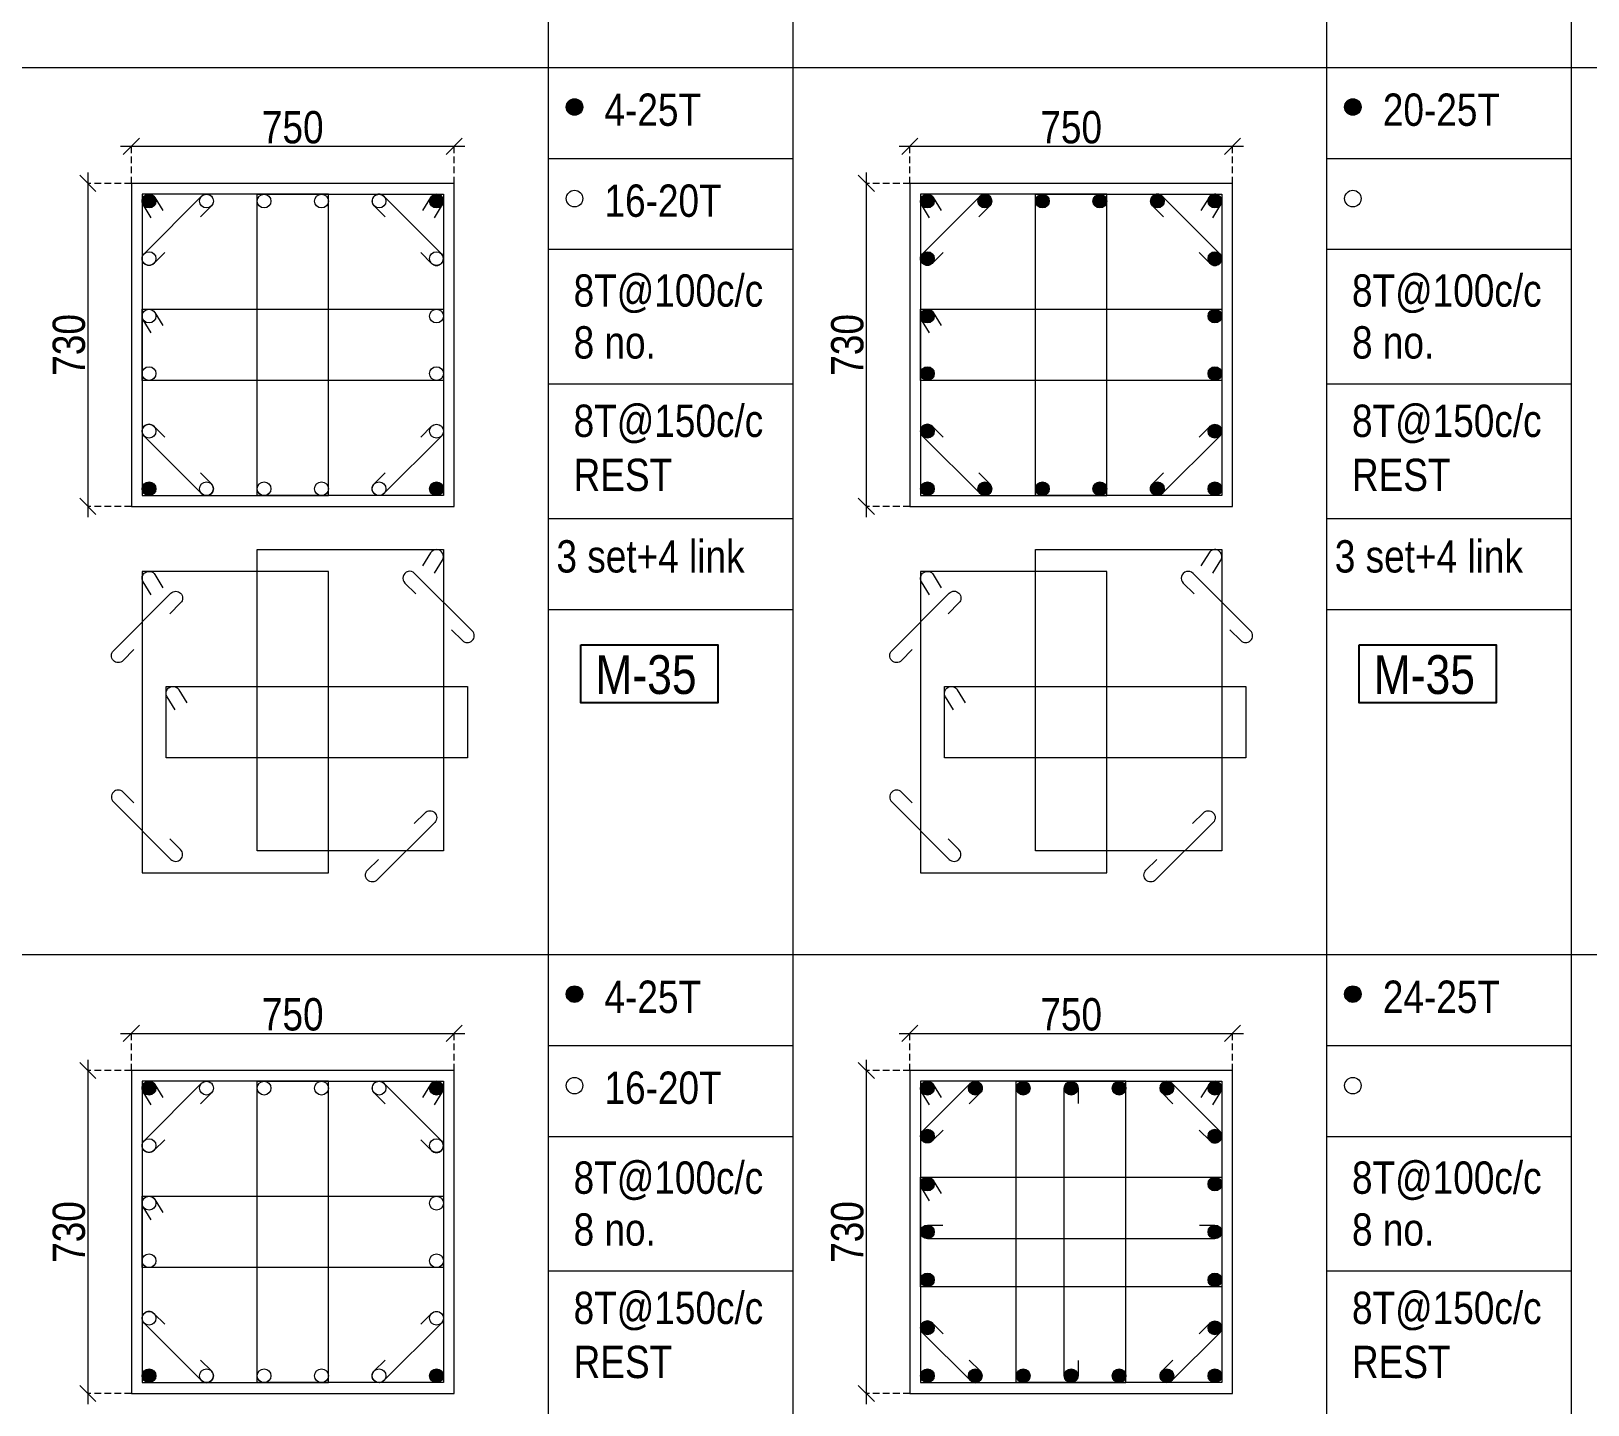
# Model space of a CAD drawing. Header units: millimetres. Extents: x 1112055 to 3390982, y -148532 to 766891.
# Drawn here: x 2775579 to 2790046, y 612279 to 625039 of the extents above; entities that cross this region are included whole.
import ezdxf
from ezdxf.enums import TextEntityAlignment as Align

# ---------------------------------------------------------------- set-up
doc = ezdxf.new("R2010")
doc.units = ezdxf.units.MM
doc.header["$PDMODE"] = 35
doc.header["$PDSIZE"] = -25
doc.linetypes.add('DASHED2', pattern=[0.375, 0.25, -0.125])
doc.linetypes.add('Hidden', pattern=[9.525, 6.35, -3.175])
for name, color, linetype, lineweight in [('B COL. SIZE DIM', 220, 'Continuous', 25), ('B COLSCH', 204, 'Continuous', 20), ('B COLUMN', 1, 'Hidden', 9), ('B STEEL', 34, 'Continuous', 15)]:
    doc.layers.add(name, color=color, linetype=linetype, lineweight=lineweight)
doc.layers.add('B TEXT', color=7, linetype='Continuous')
doc.styles.add('dim inside', font='romans.shx', dxfattribs={"width": 0.8, "height": 125})
doc.styles.add('SWINC', font='swissc.ttf')
doc.dimstyles.new('dim inside', dxfattribs={"dimtxt": 125, "dimasz": 100, "dimexe": 0, "dimexo": 0, "dimgap": 10, "dimtad": 0, "dimdec": 0, "dimzin": 0, "dimdsep": 46, "dimtxsty": 'dim inside', "dimblk": 'SMALL', "dimcen": 0.09, "dimadec": 0, "dimazin": 0, "dimtfac": 1, "dimtdec": 0, "dimtofl": 0, "dimtmove": 0, "dimatfit": 3, "dimfxl": 1, "dimtolj": 1, "dimtzin": 0, "dimarcsym": 2})

# ---------------------------------------------------------------- blocks, each defined once
blk = doc.blocks.new('_Oblique')
at = {"color": 0, "linetype": 'ByBlock', "lineweight": -2}
blk.add_line((-0.5, -0.5), (0.5, 0.5), dxfattribs=at)
blk = doc.blocks.new('*D5513')
at = {"layer": 'B COL. SIZE DIM', "color": 250, "lineweight": 9, "ltscale": 250, "transparency": 16777216}
blk.add_line((2776410, 615730), (2779610, 615730), dxfattribs=at)
at = {"layer": 'B COL. SIZE DIM', "color": 250, "linetype": 'DASHED2', "lineweight": 9, "ltscale": 250, "transparency": 16777216}
for p, q in [((2776510, 615385), (2776510, 615730)), ((2779510, 615385), (2779510, 615730))]:
    blk.add_line(p, q, dxfattribs=at)
at = {"layer": 'Defpoints', "color": 0, "lineweight": 40, "transparency": 16777216}
for p in [(2779510, 615730), (2776510, 615385), (2779510, 615385)]:
    blk.add_point(p, dxfattribs=at)
at = {"layer": 'B COL. SIZE DIM', "color": 250, "lineweight": 9, "transparency": 16777216, "xscale": 150, "yscale": 150, "zscale": 150, "rotation": 180}
blk.add_blockref('_Oblique', (2776510, 615730), dxfattribs=at)
at = {"layer": 'B COL. SIZE DIM', "color": 250, "lineweight": 9, "transparency": 16777216, "xscale": 150, "yscale": 150, "zscale": 150}
blk.add_blockref('_Oblique', (2779510, 615730), dxfattribs=at)
at = {"layer": 'B COL. SIZE DIM', "color": 6, "transparency": 16777216, "insert": (2778010, 615905), "char_height": 300, "attachment_point": 5, "style": 'SWINC'}
blk.add_mtext('\\A1;750', dxfattribs=at)
blk = doc.blocks.new('*D5514')
at = {"layer": 'B COL. SIZE DIM', "color": 250, "lineweight": 9, "ltscale": 250, "transparency": 16777216}
blk.add_line((2776106, 615485), (2776106, 612285), dxfattribs=at)
at = {"layer": 'B COL. SIZE DIM', "color": 250, "linetype": 'DASHED2', "lineweight": 9, "ltscale": 250, "transparency": 16777216}
for p, q in [((2776510, 615385), (2776106, 615385)), ((2776510, 612385), (2776106, 612385))]:
    blk.add_line(p, q, dxfattribs=at)
at = {"layer": 'Defpoints', "color": 0, "lineweight": 40, "transparency": 16777216}
for p in [(2776510, 615385), (2776106, 612385), (2776510, 612385)]:
    blk.add_point(p, dxfattribs=at)
at = {"layer": 'B COL. SIZE DIM', "color": 250, "lineweight": 9, "transparency": 16777216, "xscale": 150, "yscale": 150, "zscale": 150}
for p, rotation in [((2776106, 615385), 90), ((2776106, 612385), 270)]:
    blk.add_blockref('_Oblique', p, dxfattribs=dict(at, rotation=rotation))
at = {"layer": 'B COL. SIZE DIM', "color": 6, "transparency": 16777216, "insert": (2775931, 613885), "char_height": 300, "attachment_point": 5, "rotation": 90, "style": 'SWINC'}
blk.add_mtext('\\A1;730', dxfattribs=at)
blk = doc.blocks.new('*D5515')
at = {"layer": 'B COL. SIZE DIM', "color": 250, "lineweight": 9, "ltscale": 250, "transparency": 16777216}
blk.add_line((2776410, 623970), (2779610, 623970), dxfattribs=at)
at = {"layer": 'B COL. SIZE DIM', "color": 250, "linetype": 'DASHED2', "lineweight": 9, "ltscale": 250, "transparency": 16777216}
for p, q in [((2776510, 623625), (2776510, 623970)), ((2779510, 623625), (2779510, 623970))]:
    blk.add_line(p, q, dxfattribs=at)
at = {"layer": 'Defpoints', "color": 0, "lineweight": 40, "transparency": 16777216}
for p in [(2779510, 623970), (2776510, 623625), (2779510, 623625)]:
    blk.add_point(p, dxfattribs=at)
at = {"layer": 'B COL. SIZE DIM', "color": 250, "lineweight": 9, "transparency": 16777216, "xscale": 150, "yscale": 150, "zscale": 150, "rotation": 180}
blk.add_blockref('_Oblique', (2776510, 623970), dxfattribs=at)
at = {"layer": 'B COL. SIZE DIM', "color": 250, "lineweight": 9, "transparency": 16777216, "xscale": 150, "yscale": 150, "zscale": 150}
blk.add_blockref('_Oblique', (2779510, 623970), dxfattribs=at)
at = {"layer": 'B COL. SIZE DIM', "color": 6, "transparency": 16777216, "insert": (2778010, 624145), "char_height": 300, "attachment_point": 5, "style": 'SWINC'}
blk.add_mtext('\\A1;750', dxfattribs=at)
blk = doc.blocks.new('*D5516')
at = {"layer": 'B COL. SIZE DIM', "color": 250, "lineweight": 9, "ltscale": 250, "transparency": 16777216}
blk.add_line((2776106, 623725), (2776106, 620525), dxfattribs=at)
at = {"layer": 'B COL. SIZE DIM', "color": 250, "linetype": 'DASHED2', "lineweight": 9, "ltscale": 250, "transparency": 16777216}
for p, q in [((2776510, 623625), (2776106, 623625)), ((2776510, 620625), (2776106, 620625))]:
    blk.add_line(p, q, dxfattribs=at)
at = {"layer": 'Defpoints', "color": 0, "lineweight": 40, "transparency": 16777216}
for p in [(2776510, 623625), (2776106, 620625), (2776510, 620625)]:
    blk.add_point(p, dxfattribs=at)
at = {"layer": 'B COL. SIZE DIM', "color": 250, "lineweight": 9, "transparency": 16777216, "xscale": 150, "yscale": 150, "zscale": 150}
for p, rotation in [((2776106, 623625), 90), ((2776106, 620625), 270)]:
    blk.add_blockref('_Oblique', p, dxfattribs=dict(at, rotation=rotation))
at = {"layer": 'B COL. SIZE DIM', "color": 6, "transparency": 16777216, "insert": (2775931, 622125), "char_height": 300, "attachment_point": 5, "rotation": 90, "style": 'SWINC'}
blk.add_mtext('\\A1;730', dxfattribs=at)
blk = doc.blocks.new('*D5525')
at = {"layer": 'B COL. SIZE DIM', "color": 250, "lineweight": 9, "ltscale": 250, "transparency": 16777216}
blk.add_line((2783644, 615730), (2786844, 615730), dxfattribs=at)
at = {"layer": 'B COL. SIZE DIM', "color": 250, "linetype": 'DASHED2', "lineweight": 9, "ltscale": 250, "transparency": 16777216}
for p, q in [((2783744, 615385), (2783744, 615730)), ((2786744, 615385), (2786744, 615730))]:
    blk.add_line(p, q, dxfattribs=at)
at = {"layer": 'Defpoints', "color": 0, "lineweight": 40, "transparency": 16777216}
for p in [(2786744, 615730), (2783744, 615385), (2786744, 615385)]:
    blk.add_point(p, dxfattribs=at)
at = {"layer": 'B COL. SIZE DIM', "color": 250, "lineweight": 9, "transparency": 16777216, "xscale": 150, "yscale": 150, "zscale": 150, "rotation": 180}
blk.add_blockref('_Oblique', (2783744, 615730), dxfattribs=at)
at = {"layer": 'B COL. SIZE DIM', "color": 250, "lineweight": 9, "transparency": 16777216, "xscale": 150, "yscale": 150, "zscale": 150}
blk.add_blockref('_Oblique', (2786744, 615730), dxfattribs=at)
at = {"layer": 'B COL. SIZE DIM', "color": 6, "transparency": 16777216, "insert": (2785244, 615905), "char_height": 300, "attachment_point": 5, "style": 'SWINC'}
blk.add_mtext('\\A1;750', dxfattribs=at)
blk = doc.blocks.new('*D5526')
at = {"layer": 'B COL. SIZE DIM', "color": 250, "lineweight": 9, "ltscale": 250, "transparency": 16777216}
blk.add_line((2783340, 615485), (2783340, 612285), dxfattribs=at)
at = {"layer": 'B COL. SIZE DIM', "color": 250, "linetype": 'DASHED2', "lineweight": 9, "ltscale": 250, "transparency": 16777216}
for p, q in [((2783744, 615385), (2783340, 615385)), ((2783744, 612385), (2783340, 612385))]:
    blk.add_line(p, q, dxfattribs=at)
at = {"layer": 'Defpoints', "color": 0, "lineweight": 40, "transparency": 16777216}
for p in [(2783744, 615385), (2783340, 612385), (2783744, 612385)]:
    blk.add_point(p, dxfattribs=at)
at = {"layer": 'B COL. SIZE DIM', "color": 250, "lineweight": 9, "transparency": 16777216, "xscale": 150, "yscale": 150, "zscale": 150}
for p, rotation in [((2783340, 615385), 90), ((2783340, 612385), 270)]:
    blk.add_blockref('_Oblique', p, dxfattribs=dict(at, rotation=rotation))
at = {"layer": 'B COL. SIZE DIM', "color": 6, "transparency": 16777216, "insert": (2783165, 613885), "char_height": 300, "attachment_point": 5, "rotation": 90, "style": 'SWINC'}
blk.add_mtext('\\A1;730', dxfattribs=at)
blk = doc.blocks.new('*D5527')
at = {"layer": 'B COL. SIZE DIM', "color": 250, "lineweight": 9, "ltscale": 250, "transparency": 16777216}
blk.add_line((2783644, 623970), (2786844, 623970), dxfattribs=at)
at = {"layer": 'B COL. SIZE DIM', "color": 250, "linetype": 'DASHED2', "lineweight": 9, "ltscale": 250, "transparency": 16777216}
for p, q in [((2783744, 623625), (2783744, 623970)), ((2786744, 623625), (2786744, 623970))]:
    blk.add_line(p, q, dxfattribs=at)
at = {"layer": 'Defpoints', "color": 0, "lineweight": 40, "transparency": 16777216}
for p in [(2786744, 623970), (2783744, 623625), (2786744, 623625)]:
    blk.add_point(p, dxfattribs=at)
at = {"layer": 'B COL. SIZE DIM', "color": 250, "lineweight": 9, "transparency": 16777216, "xscale": 150, "yscale": 150, "zscale": 150, "rotation": 180}
blk.add_blockref('_Oblique', (2783744, 623970), dxfattribs=at)
at = {"layer": 'B COL. SIZE DIM', "color": 250, "lineweight": 9, "transparency": 16777216, "xscale": 150, "yscale": 150, "zscale": 150}
blk.add_blockref('_Oblique', (2786744, 623970), dxfattribs=at)
at = {"layer": 'B COL. SIZE DIM', "color": 6, "transparency": 16777216, "insert": (2785244, 624145), "char_height": 300, "attachment_point": 5, "style": 'SWINC'}
blk.add_mtext('\\A1;750', dxfattribs=at)
blk = doc.blocks.new('*D5528')
at = {"layer": 'B COL. SIZE DIM', "color": 250, "lineweight": 9, "ltscale": 250, "transparency": 16777216}
blk.add_line((2783340, 623725), (2783340, 620525), dxfattribs=at)
at = {"layer": 'B COL. SIZE DIM', "color": 250, "linetype": 'DASHED2', "lineweight": 9, "ltscale": 250, "transparency": 16777216}
for p, q in [((2783744, 623625), (2783340, 623625)), ((2783744, 620625), (2783340, 620625))]:
    blk.add_line(p, q, dxfattribs=at)
at = {"layer": 'Defpoints', "color": 0, "lineweight": 40, "transparency": 16777216}
for p in [(2783744, 623625), (2783340, 620625), (2783744, 620625)]:
    blk.add_point(p, dxfattribs=at)
at = {"layer": 'B COL. SIZE DIM', "color": 250, "lineweight": 9, "transparency": 16777216, "xscale": 150, "yscale": 150, "zscale": 150}
for p, rotation in [((2783340, 623625), 90), ((2783340, 620625), 270)]:
    blk.add_blockref('_Oblique', p, dxfattribs=dict(at, rotation=rotation))
at = {"layer": 'B COL. SIZE DIM', "color": 6, "transparency": 16777216, "insert": (2783165, 622125), "char_height": 300, "attachment_point": 5, "rotation": 90, "style": 'SWINC'}
blk.add_mtext('\\A1;730', dxfattribs=at)

msp = doc.modelspace()

# ---------------------------------------------------------------- hatches: boundary and pattern name
at = {"layer": 'B STEEL', "lineweight": 9, "ltscale": 0.5}
h = msp.add_hatch(color=34, dxfattribs=at)
edge = h.paths.add_edge_path()
edge.add_arc((2780628.5, 624334.4), 76.8, 0, 360)
h = msp.add_hatch(color=34, dxfattribs=at)
edge = h.paths.add_edge_path()
edge.add_arc((2787862, 624334.4), 76.8, 0, 360)
h = msp.add_hatch(color=34, dxfattribs=at)
edge = h.paths.add_edge_path()
edge.add_arc((2776674.1, 623461.2), 64, 0, 360)
h = msp.add_hatch(color=34, dxfattribs=at)
edge = h.paths.add_edge_path()
edge.add_arc((2779346.1, 623461.2), 64, 180, 540, ccw=False)
h = msp.add_hatch(color=34, dxfattribs=at)
edge = h.paths.add_edge_path()
edge.add_arc((2783907.6, 623461.2), 64, 0, 360)
at = {"layer": 'B STEEL'}
h = msp.add_hatch(color=34, dxfattribs=at)
edge = h.paths.add_edge_path()
edge.add_arc((2784442, 623461.2), 64, 0, 360)
h = msp.add_hatch(color=34, dxfattribs=at)
edge = h.paths.add_edge_path()
edge.add_arc((2784976.4, 623461.2), 64, 0, 360)
h = msp.add_hatch(color=34, dxfattribs=at)
edge = h.paths.add_edge_path()
edge.add_arc((2785510.8, 623461.2), 64, 0, 360)
h = msp.add_hatch(color=34, dxfattribs=at)
edge = h.paths.add_edge_path()
edge.add_arc((2786045.2, 623461.2), 64, 0, 360)
at = {"layer": 'B STEEL', "lineweight": 9, "ltscale": 0.5}
h = msp.add_hatch(color=34, dxfattribs=at)
edge = h.paths.add_edge_path()
edge.add_arc((2786579.6, 623461.2), 64, 180, 540, ccw=False)
at = {"layer": 'B STEEL'}
h = msp.add_hatch(color=34, dxfattribs=at)
edge = h.paths.add_edge_path()
edge.add_arc((2783907.6, 622926.8), 64, 0, 360)
h = msp.add_hatch(color=34, dxfattribs=at)
edge = h.paths.add_edge_path()
edge.add_arc((2786579.6, 622926.8), 64, 0, 360)
h = msp.add_hatch(color=34, dxfattribs=at)
edge = h.paths.add_edge_path()
edge.add_arc((2783907.6, 622392.4), 64, 0, 360)
h = msp.add_hatch(color=34, dxfattribs=at)
edge = h.paths.add_edge_path()
edge.add_arc((2786579.6, 622392.4), 64, 0, 360)
h = msp.add_hatch(color=34, dxfattribs=at)
edge = h.paths.add_edge_path()
edge.add_arc((2783907.6, 621858), 64, 0, 360)
h = msp.add_hatch(color=34, dxfattribs=at)
edge = h.paths.add_edge_path()
edge.add_arc((2786579.6, 621858), 64, 0, 360)
h = msp.add_hatch(color=34, dxfattribs=at)
edge = h.paths.add_edge_path()
edge.add_arc((2783907.6, 621323.6), 64, 0, 360)
h = msp.add_hatch(color=34, dxfattribs=at)
edge = h.paths.add_edge_path()
edge.add_arc((2786579.6, 621323.6), 64, 0, 360)
at = {"layer": 'B STEEL', "lineweight": 9, "ltscale": 0.5}
h = msp.add_hatch(color=34, dxfattribs=at)
edge = h.paths.add_edge_path()
edge.add_arc((2776674.1, 620789.2), 64, 0, 360, ccw=False)
h = msp.add_hatch(color=34, dxfattribs=at)
edge = h.paths.add_edge_path()
edge.add_arc((2779346.1, 620789.2), 64, -180, 180)
h = msp.add_hatch(color=34, dxfattribs=at)
edge = h.paths.add_edge_path()
edge.add_arc((2783907.6, 620789.2), 64, 0, 360, ccw=False)
at = {"layer": 'B STEEL'}
h = msp.add_hatch(color=34, dxfattribs=at)
edge = h.paths.add_edge_path()
edge.add_arc((2784442, 620789.2), 64, 0, 360)
h = msp.add_hatch(color=34, dxfattribs=at)
edge = h.paths.add_edge_path()
edge.add_arc((2784976.4, 620789.2), 64, 0, 360)
h = msp.add_hatch(color=34, dxfattribs=at)
edge = h.paths.add_edge_path()
edge.add_arc((2785510.8, 620789.2), 64, 0, 360)
h = msp.add_hatch(color=34, dxfattribs=at)
edge = h.paths.add_edge_path()
edge.add_arc((2786045.2, 620789.2), 64, 0, 360)
at = {"layer": 'B STEEL', "lineweight": 9, "ltscale": 0.5}
h = msp.add_hatch(color=34, dxfattribs=at)
edge = h.paths.add_edge_path()
edge.add_arc((2786579.6, 620789.2), 64, -180, 180)
h = msp.add_hatch(color=34, dxfattribs=at)
edge = h.paths.add_edge_path()
edge.add_arc((2780628.5, 616094.5), 76.8, 0, 360)
h = msp.add_hatch(color=34, dxfattribs=at)
edge = h.paths.add_edge_path()
edge.add_arc((2787862, 616094.5), 76.8, 0, 360)
h = msp.add_hatch(color=34, dxfattribs=at)
edge = h.paths.add_edge_path()
edge.add_arc((2776674.1, 615221.3), 64, 0, 360)
h = msp.add_hatch(color=34, dxfattribs=at)
edge = h.paths.add_edge_path()
edge.add_arc((2779346.1, 615221.3), 64, 180, 540, ccw=False)
h = msp.add_hatch(color=34, dxfattribs=at)
edge = h.paths.add_edge_path()
edge.add_arc((2783907.6, 615221.3), 64, 0, 360)
at = {"layer": 'B STEEL'}
h = msp.add_hatch(color=34, dxfattribs=at)
edge = h.paths.add_edge_path()
edge.add_arc((2784353, 615221.3), 64, 0, 360)
h = msp.add_hatch(color=34, dxfattribs=at)
edge = h.paths.add_edge_path()
edge.add_arc((2784798.3, 615221.3), 64, 0, 360)
h = msp.add_hatch(color=34, dxfattribs=at)
edge = h.paths.add_edge_path()
edge.add_arc((2785243.6, 615221.3), 64, 0, 360)
h = msp.add_hatch(color=34, dxfattribs=at)
edge = h.paths.add_edge_path()
edge.add_arc((2785689, 615221.3), 64, 0, 360)
h = msp.add_hatch(color=34, dxfattribs=at)
edge = h.paths.add_edge_path()
edge.add_arc((2786134.3, 615221.3), 64, 0, 360)
at = {"layer": 'B STEEL', "lineweight": 9, "ltscale": 0.5}
h = msp.add_hatch(color=34, dxfattribs=at)
edge = h.paths.add_edge_path()
edge.add_arc((2786579.6, 615221.3), 64, 180, 540, ccw=False)
at = {"layer": 'B STEEL'}
h = msp.add_hatch(color=34, dxfattribs=at)
edge = h.paths.add_edge_path()
edge.add_arc((2783907.6, 614776), 64, 0, 360)
h = msp.add_hatch(color=34, dxfattribs=at)
edge = h.paths.add_edge_path()
edge.add_arc((2786579.6, 614776), 64, 0, 360)
h = msp.add_hatch(color=34, dxfattribs=at)
edge = h.paths.add_edge_path()
edge.add_arc((2783907.6, 614330.7), 64, 0, 360)
h = msp.add_hatch(color=34, dxfattribs=at)
edge = h.paths.add_edge_path()
edge.add_arc((2786579.6, 614330.7), 64, 0, 360)
h = msp.add_hatch(color=34, dxfattribs=at)
edge = h.paths.add_edge_path()
edge.add_arc((2783907.6, 613885.4), 64, 0, 360)
h = msp.add_hatch(color=34, dxfattribs=at)
edge = h.paths.add_edge_path()
edge.add_arc((2786579.6, 613885.4), 64, 0, 360)
h = msp.add_hatch(color=34, dxfattribs=at)
edge = h.paths.add_edge_path()
edge.add_arc((2783907.6, 613440), 64, 0, 360)
h = msp.add_hatch(color=34, dxfattribs=at)
edge = h.paths.add_edge_path()
edge.add_arc((2786579.6, 613440), 64, 0, 360)
h = msp.add_hatch(color=34, dxfattribs=at)
edge = h.paths.add_edge_path()
edge.add_arc((2783907.6, 612994.7), 64, 0, 360)
h = msp.add_hatch(color=34, dxfattribs=at)
edge = h.paths.add_edge_path()
edge.add_arc((2786579.6, 612994.7), 64, 0, 360)
at = {"layer": 'B STEEL', "lineweight": 9, "ltscale": 0.5}
h = msp.add_hatch(color=34, dxfattribs=at)
edge = h.paths.add_edge_path()
edge.add_arc((2776674.1, 612549.4), 64, 0, 360, ccw=False)
h = msp.add_hatch(color=34, dxfattribs=at)
edge = h.paths.add_edge_path()
edge.add_arc((2779346.1, 612549.4), 64, -180, 180)
h = msp.add_hatch(color=34, dxfattribs=at)
edge = h.paths.add_edge_path()
edge.add_arc((2783907.6, 612549.4), 64, 0, 360, ccw=False)
at = {"layer": 'B STEEL'}
h = msp.add_hatch(color=34, dxfattribs=at)
edge = h.paths.add_edge_path()
edge.add_arc((2784353, 612549.4), 64, 0, 360)
h = msp.add_hatch(color=34, dxfattribs=at)
edge = h.paths.add_edge_path()
edge.add_arc((2784798.3, 612549.4), 64, 0, 360)
h = msp.add_hatch(color=34, dxfattribs=at)
edge = h.paths.add_edge_path()
edge.add_arc((2785243.6, 612549.4), 64, 0, 360)
h = msp.add_hatch(color=34, dxfattribs=at)
edge = h.paths.add_edge_path()
edge.add_arc((2785689, 612549.4), 64, 0, 360)
h = msp.add_hatch(color=34, dxfattribs=at)
edge = h.paths.add_edge_path()
edge.add_arc((2786134.3, 612549.4), 64, 0, 360)
at = {"layer": 'B STEEL', "lineweight": 9, "ltscale": 0.5}
h = msp.add_hatch(color=34, dxfattribs=at)
edge = h.paths.add_edge_path()
edge.add_arc((2786579.6, 612549.4), 64, -180, 180)

# ---------------------------------------------------------------- linework, layer by layer
at = {"layer": 'B COLSCH', "color": 250, "lineweight": 0}
for p, q in [((2782656.6, 649422.2), (2782656.6, 574628.3)), ((2789890.1, 649422.2), (2789890.1, 574628.3)), ((2780382.2, 641182.4), (2780382.2, 583503.5)), ((2787615.7, 641182.4), (2787615.7, 583503.5)), ((2686433.2, 624702.7), (2815548.4, 624702.7)), ((2780382.2, 623857.7), (2782656.6, 623857.7)), ((2787615.7, 623857.7), (2789890.1, 623857.7)), ((2780382.2, 623012.7), (2782656.6, 623012.7)), ((2787615.7, 623012.7), (2789890.1, 623012.7)), ((2780382.2, 621762.9), (2782656.6, 621762.9)), ((2787615.7, 621762.9), (2789890.1, 621762.9)), ((2780382.2, 620513.1), (2782656.6, 620513.1)), ((2787615.7, 620513.1), (2789890.1, 620513.1)), ((2780382.2, 619668.2), (2782656.6, 619668.2)), ((2787615.7, 619668.2), (2789890.1, 619668.2)), ((2686433.2, 616462.8), (2815548.4, 616462.8)), ((2780382.2, 615617.8), (2782656.6, 615617.8)), ((2787615.7, 615617.8), (2789890.1, 615617.8)), ((2780382.2, 614772.8), (2782656.6, 614772.8)), ((2787615.7, 614772.8), (2789890.1, 614772.8)), ((2780382.2, 613523.1), (2782656.6, 613523.1)), ((2787615.7, 613523.1), (2789890.1, 613523.1))]:
    msp.add_line(p, q, dxfattribs=at)
at = {"layer": 'B COLUMN', "color": 1, "linetype": 'ByBlock', "lineweight": 20}
for points in [[(2776510.1, 620625.2), (2779510.1, 620625.2), (2779510.1, 623625.2), (2776510.1, 623625.2)], [(2783743.6, 620625.2), (2786743.6, 620625.2), (2786743.6, 623625.2), (2783743.6, 623625.2)], [(2776510.1, 612385.4), (2779510.1, 612385.4), (2779510.1, 615385.4), (2776510.1, 615385.4)], [(2783743.6, 612385.4), (2786743.6, 612385.4), (2786743.6, 615385.4), (2783743.6, 615385.4)]]:
    msp.add_lwpolyline(points, close=True, dxfattribs=at)
at = {"layer": 'B STEEL', "color": 34, "lineweight": 9, "ltscale": 0.5}
for points in [[(2776610.1, 620725.2), (2778341.3, 620725.2), (2778341.3, 623525.2), (2776610.1, 623525.2)], [(2779410.1, 620725.2), (2777678.9, 620725.2), (2777678.9, 623525.2), (2779410.1, 623525.2)], [(2783843.6, 620725.2), (2785574.8, 620725.2), (2785574.8, 623525.2), (2783843.6, 623525.2)], [(2786643.6, 620725.2), (2784912.4, 620725.2), (2784912.4, 623525.2), (2786643.6, 623525.2)], [(2776610.1, 622456.4), (2779410.1, 622456.4), (2779410.1, 621794), (2776610.1, 621794)], [(2783843.6, 622456.4), (2786643.6, 622456.4), (2786643.6, 621794), (2783843.6, 621794)], [(2779410.1, 617424), (2777678.9, 617424), (2777678.9, 620224), (2779410.1, 620224)], [(2786643.6, 617424), (2784912.4, 617424), (2784912.4, 620224), (2786643.6, 620224)], [(2776610.1, 617221.6), (2778341.3, 617221.6), (2778341.3, 620021.6), (2776610.1, 620021.6)], [(2783843.6, 617221.6), (2785574.8, 617221.6), (2785574.8, 620021.6), (2783843.6, 620021.6)], [(2776833.2, 618952.8), (2779633.2, 618952.8), (2779633.2, 618290.4), (2776833.2, 618290.4)], [(2784066.8, 618952.8), (2786866.8, 618952.8), (2786866.8, 618290.4), (2784066.8, 618290.4)], [(2776610.1, 612485.4), (2778341.3, 612485.4), (2778341.3, 615285.4), (2776610.1, 615285.4)], [(2779410.1, 612485.4), (2777678.9, 612485.4), (2777678.9, 615285.4), (2779410.1, 615285.4)], [(2783843.6, 612485.4), (2785753, 612485.4), (2785753, 615285.4), (2783843.6, 615285.4)], [(2786643.6, 612485.4), (2784734.3, 612485.4), (2784734.3, 615285.4), (2786643.6, 615285.4)], [(2783843.6, 614394.7), (2786643.6, 614394.7), (2786643.6, 613376), (2783843.6, 613376)], [(2776610.1, 614216.6), (2779410.1, 614216.6), (2779410.1, 613554.1), (2776610.1, 613554.1)]]:
    msp.add_lwpolyline(points, close=True, dxfattribs=at)
for points in [[(2776694.3, 623306.2), (2776619.6, 623427.6, -1), (2776728.6, 623494.7), (2776803.4, 623373.3)], [(2776820.2, 622982.4), (2776719.4, 622881.5, -1), (2776628.8, 622972.1), (2777163.2, 623506.5, -1), (2777253.8, 623415.9), (2777152.9, 623315.1)], [(2779199.9, 622982.4), (2779300.8, 622881.5, 1), (2779391.3, 622972.1), (2778856.9, 623506.5, 1), (2778766.4, 623415.9), (2778867.3, 623315.1)], [(2779325.8, 623306.2), (2779400.6, 623427.6, 1), (2779291.5, 623494.7), (2779216.8, 623373.3)], [(2783927.9, 623306.2), (2783853.1, 623427.6, -1), (2783962.2, 623494.7), (2784036.9, 623373.3)], [(2784053.8, 622982.4), (2783952.9, 622881.5, -1), (2783862.4, 622972.1), (2784396.8, 623506.5, -1), (2784487.3, 623415.9), (2784386.4, 623315.1)], [(2786433.5, 622982.4), (2786534.3, 622881.5, 1), (2786624.9, 622972.1), (2786090.5, 623506.5, 1), (2785999.9, 623415.9), (2786100.8, 623315.1)], [(2786559.4, 623306.2), (2786634.1, 623427.6, 1), (2786525.1, 623494.7), (2786450.3, 623373.3)], [(2776694.3, 622237.4), (2776619.6, 622358.8, -1), (2776728.6, 622426), (2776803.4, 622304.5)], [(2783927.9, 622237.4), (2783853.1, 622358.8, -1), (2783962.2, 622426), (2784036.9, 622304.5)], [(2776820.2, 621268), (2776719.4, 621368.9, 1), (2776628.8, 621278.4), (2777163.2, 620744, 1), (2777253.8, 620834.5), (2777152.9, 620935.4)], [(2779199.9, 621268), (2779300.8, 621368.9, -1), (2779391.3, 621278.4), (2778856.9, 620744, -1), (2778766.4, 620834.5), (2778867.3, 620935.4)], [(2784053.8, 621268), (2783952.9, 621368.9, 1), (2783862.4, 621278.4), (2784396.8, 620744, 1), (2784487.3, 620834.5), (2784386.4, 620935.4)], [(2786433.5, 621268), (2786534.3, 621368.9, -1), (2786624.9, 621278.4), (2786090.5, 620744, -1), (2785999.9, 620834.5), (2786100.8, 620935.4)], [(2779325.8, 620005), (2779400.6, 620126.4, 1), (2779291.5, 620193.5), (2779216.8, 620072.1)], [(2786559.4, 620005), (2786634.1, 620126.4, 1), (2786525.1, 620193.5), (2786450.3, 620072.1)], [(2776694.3, 619802.6), (2776619.6, 619924.1, -1), (2776728.6, 619991.2), (2776803.4, 619869.7)], [(2779485.9, 619478.8), (2779586.7, 619378, 1), (2779677.3, 619468.5), (2779142.9, 620002.9, 1), (2779052.3, 619912.3), (2779153.2, 619811.5)], [(2783927.9, 619802.6), (2783853.1, 619924.1, -1), (2783962.2, 619991.2), (2784036.9, 619869.7)], [(2786719.4, 619478.8), (2786820.3, 619378, 1), (2786910.8, 619468.5), (2786376.4, 620002.9, 1), (2786285.9, 619912.3), (2786386.8, 619811.5)], [(2776534.3, 619294.2), (2776433.4, 619193.4, -1), (2776342.9, 619283.9), (2776877.3, 619818.3, -1), (2776967.8, 619727.8), (2776866.9, 619626.9)], [(2783767.8, 619294.2), (2783667, 619193.4, -1), (2783576.4, 619283.9), (2784110.8, 619818.3, -1), (2784201.4, 619727.8), (2784100.5, 619626.9)], [(2776917.5, 618733.8), (2776842.7, 618855.3, -1), (2776951.8, 618922.4), (2777026.5, 618800.9)], [(2784151, 618733.8), (2784076.3, 618855.3, -1), (2784185.3, 618922.4), (2784260.1, 618800.9)], [(2776534.3, 617869.9), (2776433.4, 617970.8, 1), (2776342.9, 617880.3), (2776877.3, 617345.9, 1), (2776967.8, 617436.4), (2776866.9, 617537.3)], [(2783767.8, 617869.9), (2783667, 617970.8, 1), (2783576.4, 617880.3), (2784110.8, 617345.9, 1), (2784201.4, 617436.4), (2784100.5, 617537.3)], [(2779138.4, 617678.8), (2779239.3, 617779.7, -1), (2779329.8, 617689.2), (2778795.4, 617154.8, -1), (2778704.9, 617245.3), (2778805.8, 617346.2)], [(2786372, 617678.8), (2786472.8, 617779.7, -1), (2786563.4, 617689.2), (2786029, 617154.8, -1), (2785938.5, 617245.3), (2786039.3, 617346.2)], [(2776694.3, 615066.3), (2776619.6, 615187.8, -1), (2776728.6, 615254.9), (2776803.4, 615133.4)], [(2776820.2, 614742.5), (2776719.4, 614641.7, -1), (2776628.8, 614732.2), (2777163.2, 615266.6, -1), (2777253.8, 615176.1), (2777152.9, 615075.2)], [(2779199.9, 614742.5), (2779300.8, 614641.7, 1), (2779391.3, 614732.2), (2778856.9, 615266.6, 1), (2778766.4, 615176.1), (2778867.3, 615075.2)], [(2779325.8, 615066.3), (2779400.6, 615187.8, 1), (2779291.5, 615254.9), (2779216.8, 615133.4)], [(2783927.9, 615066.3), (2783853.1, 615187.8, -1), (2783962.2, 615254.9), (2784036.9, 615133.4)], [(2784053.8, 614831.6), (2783952.9, 614730.7, -1), (2783862.4, 614821.3), (2784307.7, 615266.6, -1), (2784398.2, 615176.1), (2784297.4, 615075.2)], [(2785307.6, 612692), (2785307.6, 612549.4, -1), (2785179.6, 612549.4), (2785179.6, 615221.3, -1), (2785307.6, 615221.3), (2785307.6, 615078.7)], [(2786433.5, 614831.6), (2786534.3, 614730.7, 1), (2786624.9, 614821.3), (2786179.5, 615266.6, 1), (2786089, 615176.1), (2786189.9, 615075.2)], [(2786559.4, 615066.3), (2786634.1, 615187.8, 1), (2786525.1, 615254.9), (2786450.3, 615133.4)], [(2783927.9, 614175.7), (2783853.1, 614297.1, -1), (2783962.2, 614364.2), (2784036.9, 614242.8)], [(2776694.3, 613997.5), (2776619.6, 614119, -1), (2776728.6, 614186.1), (2776803.4, 614064.6)], [(2786437, 613949.4), (2786579.6, 613949.4, -1), (2786579.6, 613821.3), (2783907.6, 613821.3, -1), (2783907.6, 613949.4), (2784050.3, 613949.4)], [(2776820.2, 613028.2), (2776719.4, 613129, 1), (2776628.8, 613038.5), (2777163.2, 612504.1, 1), (2777253.8, 612594.7), (2777152.9, 612695.5)], [(2779199.9, 613028.2), (2779300.8, 613129, -1), (2779391.3, 613038.5), (2778856.9, 612504.1, -1), (2778766.4, 612594.7), (2778867.3, 612695.5)], [(2784053.8, 612939.1), (2783952.9, 613040, 1), (2783862.4, 612949.4), (2784307.7, 612504.1, 1), (2784398.2, 612594.7), (2784297.4, 612695.5)], [(2786433.5, 612939.1), (2786534.3, 613040, -1), (2786624.9, 612949.4), (2786179.5, 612504.1, -1), (2786089, 612594.7), (2786189.9, 612695.5)]]:
    msp.add_lwpolyline(points, format="xyb", dxfattribs=at)
for centre, radius in [((2780628.5, 624334.4), 76.8), ((2787862, 624334.4), 76.8), ((2780628.5, 623484.1), 76.8), ((2787862, 623484.1), 76.8), ((2776674.1, 623461.2), 64), ((2777208.5, 623461.2), 64), ((2777742.9, 623461.2), 64), ((2778277.3, 623461.2), 64), ((2778811.7, 623461.2), 64), ((2779346.1, 623461.2), 64), ((2783907.6, 623461.2), 64), ((2784442, 623461.2), 64), ((2784976.4, 623461.2), 64), ((2785510.8, 623461.2), 64), ((2786045.2, 623461.2), 64), ((2786579.6, 623461.2), 64), ((2776674.1, 622926.8), 64), ((2779346.1, 622926.8), 64), ((2783907.6, 622926.8), 64), ((2786579.6, 622926.8), 64), ((2776674.1, 622392.4), 64), ((2779346.1, 622392.4), 64), ((2783907.6, 622392.4), 64), ((2786579.6, 622392.4), 64), ((2776674.1, 621858), 64), ((2779346.1, 621858), 64), ((2783907.6, 621858), 64), ((2786579.6, 621858), 64), ((2776674.1, 621323.6), 64), ((2779346.1, 621323.6), 64), ((2783907.6, 621323.6), 64), ((2786579.6, 621323.6), 64), ((2776674.1, 620789.2), 64), ((2777208.5, 620789.2), 64), ((2777742.9, 620789.2), 64), ((2778277.3, 620789.2), 64), ((2778811.7, 620789.2), 64), ((2779346.1, 620789.2), 64), ((2783907.6, 620789.2), 64), ((2784442, 620789.2), 64), ((2784976.4, 620789.2), 64), ((2785510.8, 620789.2), 64), ((2786045.2, 620789.2), 64), ((2786579.6, 620789.2), 64), ((2780628.5, 616094.5), 76.8), ((2787862, 616094.5), 76.8), ((2776674.1, 615221.3), 64), ((2777208.5, 615221.3), 64), ((2777742.9, 615221.3), 64), ((2778277.3, 615221.3), 64), ((2778811.7, 615221.3), 64), ((2779346.1, 615221.3), 64), ((2780628.5, 615244.3), 76.8), ((2783907.6, 615221.3), 64), ((2784353, 615221.3), 64), ((2784798.3, 615221.3), 64), ((2785243.6, 615221.3), 64), ((2785689, 615221.3), 64), ((2786134.3, 615221.3), 64), ((2786579.6, 615221.3), 64), ((2787862, 615244.3), 76.8), ((2776674.1, 614687), 64), ((2779346.1, 614687), 64), ((2783907.6, 614776), 64), ((2786579.6, 614776), 64), ((2783907.6, 614330.7), 64), ((2786579.6, 614330.7), 64), ((2776674.1, 614152.6), 64), ((2779346.1, 614152.6), 64), ((2783907.6, 613885.4), 64), ((2786579.6, 613885.4), 64), ((2776674.1, 613618.2), 64), ((2779346.1, 613618.2), 64), ((2783907.6, 613440), 64), ((2786579.6, 613440), 64), ((2776674.1, 613083.8), 64), ((2779346.1, 613083.8), 64), ((2783907.6, 612994.7), 64), ((2786579.6, 612994.7), 64), ((2776674.1, 612549.4), 64), ((2777208.5, 612549.4), 64), ((2777742.9, 612549.4), 64), ((2778277.3, 612549.4), 64), ((2778811.7, 612549.4), 64), ((2779346.1, 612549.4), 64), ((2783907.6, 612549.4), 64), ((2784353, 612549.4), 64), ((2784798.3, 612549.4), 64), ((2785243.6, 612549.4), 64), ((2785689, 612549.4), 64), ((2786134.3, 612549.4), 64), ((2786579.6, 612549.4), 64)]:
    msp.add_circle(centre, radius, dxfattribs=at)
at = {"layer": 'B TEXT', "color": 1}
for points in [[(2780685.8, 619339.1), (2781960.4, 619339.1), (2781960.4, 618801.1), (2780685.8, 618801.1)], [(2787919.4, 619339.1), (2789194, 619339.1), (2789194, 618801.1), (2787919.4, 618801.1)]]:
    msp.add_lwpolyline(points, close=True, dxfattribs=at)

# ---------------------------------------------------------------- texts
at = {"layer": 'B TEXT', "style": 'SWINC'}
for s, p in [('4-25T', (2780907, 624159.8)), ('20-25T', (2788140.5, 624159.8)), ('16-20T', (2780907, 623314.8)), ('8T@100c/c', (2780620, 622480)), ('8T@100c/c', (2787853.6, 622480)), ('8 no.', (2780620, 621998.2)), ('8 no.', (2787853.6, 621998.2)), ('8T@150c/c', (2780620, 621270.1)), ('8T@150c/c', (2787853.6, 621270.1)), ('REST', (2780620, 620767.7)), ('REST', (2787853.6, 620767.7)), ('3 set+4 link', (2780460.4, 620010.7)), ('3 set+4 link', (2787693.9, 620010.7)), ('4-25T', (2780907, 615920)), ('24-25T', (2788140.5, 615920)), ('16-20T', (2780907, 615075)), ('8T@100c/c', (2780620, 614240.1)), ('8T@100c/c', (2787853.6, 614240.1)), ('8 no.', (2780620, 613758.4)), ('8 no.', (2787853.6, 613758.4)), ('8T@150c/c', (2780620, 613030.2)), ('8T@150c/c', (2787853.6, 613030.2)), ('REST', (2780620, 612527.9)), ('REST', (2787853.6, 612527.9))]:
    msp.add_text(s, height=300, dxfattribs=at).set_placement(p)
at = {"layer": 'B TEXT', "color": 1, "style": 'SWINC'}
for p in [(2780823.2, 618774.6), (2788056.7, 618774.6)]:
    msp.add_text('M-35', height=360, dxfattribs=at).set_placement(p, align=Align.BOTTOM_LEFT)

# ---------------------------------------------------------------- dimensions: what is measured, and where the dimension line sits
at = {"layer": 'B COL. SIZE DIM', "color": 250, "ltscale": 250}
for base, p1, p2, picture, middle in [((2779510.1, 623970.2), (2776510.1, 623625.2), (2779510.1, 623625.2), '*D5515', (2778010.1, 624145.2)), ((2786743.6, 623970.2), (2783743.6, 623625.2), (2786743.6, 623625.2), '*D5527', (2785243.6, 624145.2)), ((2779510.1, 615730.3), (2776510.1, 615385.4), (2779510.1, 615385.4), '*D5513', (2778010.1, 615905.3)), ((2786743.6, 615730.3), (2783743.6, 615385.4), (2786743.6, 615385.4), '*D5525', (2785243.6, 615905.3))]:
    dim = msp.add_linear_dim(base=base, p1=p1, p2=p2, dimstyle='dim inside', override={"dimtxt": 300, "dimasz": 150, "dimgap": 25, "dimtad": 3, "dimlfac": 0.25, "dimtxsty": 'SWINC', "dimblk1": 'Oblique', "dimblk2": 'Oblique', "dimsah": 1, "dimdle": 100, "dimclrd": 250, "dimclre": 250, "dimclrt": 6, "dimfxl": 1000, "dimlwd": 9, "dimlwe": 9}, dxfattribs=at)
    dim.commit()
    dim.dimension.update_dxf_attribs({"geometry": picture, "text_midpoint": middle})
for base, p1, p2, picture, middle in [((2776106.2, 620625.2), (2776510.1, 623625.2), (2776510.1, 620625.2), '*D5516', (2775931.2, 622125.2)), ((2783339.7, 620625.2), (2783743.6, 623625.2), (2783743.6, 620625.2), '*D5528', (2783164.7, 622125.2)), ((2776106.2, 612385.4), (2776510.1, 615385.4), (2776510.1, 612385.4), '*D5514', (2775931.2, 613885.4)), ((2783339.7, 612385.4), (2783743.6, 615385.4), (2783743.6, 612385.4), '*D5526', (2783164.7, 613885.4))]:
    dim = msp.add_linear_dim(base=base, p1=p1, p2=p2, angle=90, text='730', dimstyle='dim inside', override={"dimtxt": 300, "dimasz": 150, "dimgap": 25, "dimtad": 3, "dimlfac": 0.25, "dimtxsty": 'SWINC', "dimblk1": 'Oblique', "dimblk2": 'Oblique', "dimsah": 1, "dimdle": 100, "dimclrd": 250, "dimclre": 250, "dimclrt": 6, "dimfxl": 1000, "dimlwd": 9, "dimlwe": 9}, dxfattribs=at)
    dim.commit()
    dim.dimension.update_dxf_attribs({"geometry": picture, "text_midpoint": middle})

doc.saveas('drawing.dxf')
